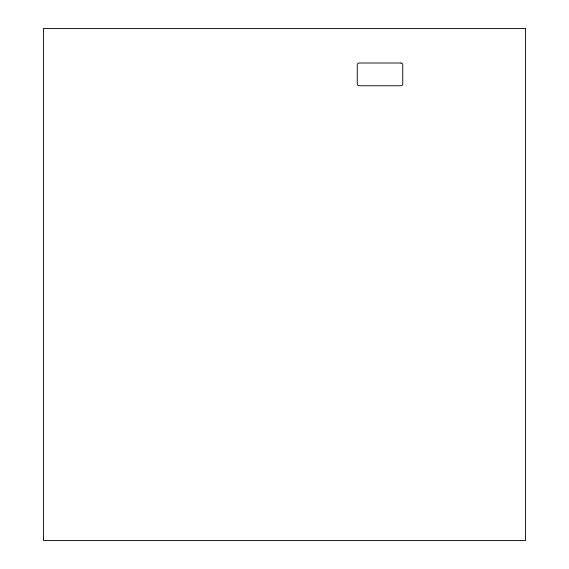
<?xml version="1.0" encoding="UTF-8"?>
<svg xmlns="http://www.w3.org/2000/svg" width="569" height="569" viewBox="0 0 569 569"><rect width="100%" height="100%" fill="white"/><g stroke="black" fill="none" stroke-linecap="round" stroke-linejoin="round"><path stroke-width="0.85" d="M525.543 28.45L43.457 28.45L43.457 540.55L525.543 540.55L525.543 28.45M400.925 63.017L359.089 63.017A1.821 1.821 0 0 0 357.268 64.83L357.268 83.935A1.821 1.821 0 0 0 359.089 85.755L400.925 85.755A1.821 1.821 0 0 0 402.745 83.935L402.745 64.83A1.821 1.821 0 0 0 400.925 63.017"/></g></svg>
